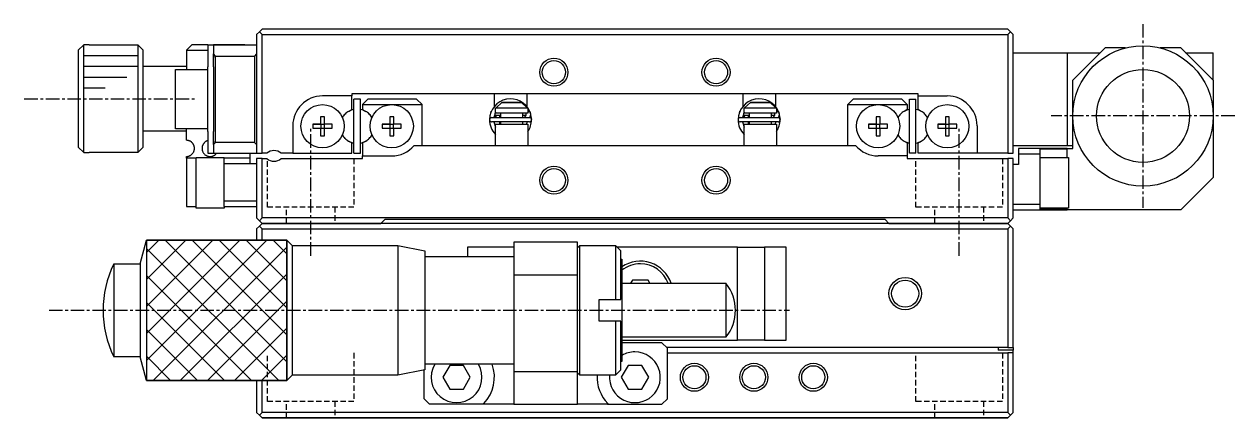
# Model space of a CAD drawing. Extents: x 10 to 479, y 10 to 256.
# Drawn here: x 295.7 to 407.7, y 21.8 to 58.3 of the extents above; entities that cross this region are included whole.
import ezdxf

# ---------------------------------------------------------------- set-up
doc = ezdxf.new("R2010")
doc.units = 0
doc.linetypes.add('CENTER', pattern=[2, 1.25, -0.25, 0.25, -0.25])
doc.linetypes.add('DASHED', pattern=[0.75, 0.5, -0.25])
doc.layers.get('0').update_dxf_attribs({"linetype": 'CONTINUOUS'})
doc.layers.add('CENTER', color=1, linetype='CENTER')

msp = doc.modelspace()

# ---------------------------------------------------------------- linework, layer by layer
at = {"color": 7, "linetype": 'CONTINUOUS'}
for p, q in [((317.41, 57.57), (317.16, 57.32)), ((317.16, 57.32), (317.16, 46.32)), ((317.41, 57.57), (317.66, 57.82)), ((317.66, 57.32), (317.41, 57.57)), ((386.66, 57.82), (317.66, 57.82)), ((317.66, 46.32), (317.66, 57.32)), ((317.66, 57.32), (386.66, 57.32)), ((386.91, 57.57), (386.66, 57.82)), ((386.91, 57.57), (386.66, 57.32)), ((386.66, 57.32), (386.66, 46.32)), ((387.16, 57.32), (386.91, 57.57)), ((387.16, 46.32), (387.16, 57.32)), ((301.16, 56.35), (300.66, 55.85)), ((301.66, 56.35), (301.16, 56.35)), ((301.16, 46.38), (301.16, 56.35)), ((301.66, 56.37), (301.66, 56.35)), ((301.66, 56.37), (306.16, 56.37)), ((306.16, 56.37), (306.16, 46.37)), ((306.16, 56.37), (306.66, 55.87)), ((310.66, 55.87), (311.16, 56.37)), ((312.66, 56.37), (311.16, 56.37)), ((312.66, 56.32), (312.66, 56.37)), ((313.16, 56.32), (312.66, 56.32)), ((312.66, 56.32), (312.66, 54.32)), ((316.06, 56.37), (313.16, 56.37)), ((313.16, 56.37), (313.16, 56.32)), ((317.16, 56.32), (313.16, 56.32)), ((313.16, 56.32), (313.16, 55.52)), ((316.06, 56.37), (316.11, 56.32)), ((392.66, 53.07), (395.66, 56.07)), ((397.56, 56.07), (395.66, 56.07)), ((402.66, 56.07), (400.76, 56.07)), ((402.66, 56.07), (405.66, 53.07)), ((300.66, 55.85), (300.66, 46.88)), ((306.66, 46.87), (306.66, 55.87)), ((310.66, 55.87), (312.66, 55.87)), ((310.66, 55.87), (310.66, 54.07)), ((313.36, 55.32), (313.16, 55.52)), ((313.16, 55.52), (313.16, 55.19)), ((313.16, 55.19), (313.16, 55.52)), ((313.16, 54.32), (313.16, 55.19)), ((313.36, 55.32), (316.96, 55.32)), ((313.36, 47.32), (313.36, 55.32)), ((317.16, 55.52), (316.96, 55.32)), ((316.96, 55.32), (316.96, 47.32)), ((387.16, 55.62), (392.16, 55.62)), ((392.16, 55.62), (392.16, 47.02)), ((392.16, 55.62), (395.21, 55.62)), ((403.11, 55.62), (405.66, 55.62)), ((405.66, 53.07), (405.66, 55.62)), ((306.66, 54.37), (310.66, 54.37)), ((309.66, 48.57), (309.66, 54.07)), ((309.66, 54.07), (312.66, 54.07)), ((312.66, 48.32), (312.66, 54.32)), ((313.16, 54.32), (313.16, 48.32)), ((392.66, 49.77), (392.66, 53.07)), ((405.66, 53.07), (405.66, 49.77)), ((325.96, 51.62), (323.26, 51.62)), ((325.96, 51.82), (325.96, 51.62)), ((378.36, 51.82), (325.96, 51.82)), ((325.96, 50.36), (325.96, 51.62)), ((339.16, 50.67), (339.16, 51.82)), ((342.16, 51.82), (342.16, 50.65)), ((362.16, 50.67), (362.16, 51.82)), ((365.16, 51.82), (365.16, 50.65)), ((378.36, 51.62), (378.36, 51.82)), ((378.36, 51.62), (381.06, 51.62)), ((378.36, 50.36), (378.36, 51.62)), ((326.76, 51.32), (326.16, 51.32)), ((326.16, 46.32), (326.16, 51.32)), ((326.76, 46.32), (326.76, 51.32)), ((327.46, 51.32), (326.96, 50.82)), ((326.96, 50.82), (329.66, 50.82)), ((326.96, 50.82), (326.96, 50.36)), ((331.96, 51.32), (327.46, 51.32)), ((329.66, 50.82), (332.46, 50.82)), ((332.46, 50.82), (331.96, 51.32)), ((332.46, 47.02), (332.46, 50.82)), ((339.26, 50.52), (339.31, 50.52)), ((339.26, 50.02), (339.26, 50.52)), ((339.84, 51.02), (339.31, 50.52)), ((339.31, 50.52), (342.2, 50.52)), ((341.67, 51.02), (339.84, 51.02)), ((339.84, 51.02), (341.67, 51.02)), ((342.2, 50.52), (341.67, 51.02)), ((342.2, 50.52), (342.26, 50.52)), ((342.26, 50.52), (342.26, 50.02)), ((362.26, 50.52), (362.31, 50.52)), ((362.26, 50.02), (362.26, 50.52)), ((362.84, 51.02), (362.31, 50.52)), ((362.31, 50.52), (365.2, 50.52)), ((364.67, 51.02), (362.84, 51.02)), ((362.84, 51.02), (364.67, 51.02)), ((365.2, 50.52), (364.67, 51.02)), ((365.2, 50.52), (365.26, 50.52)), ((365.26, 50.52), (365.26, 50.02)), ((372.36, 51.32), (371.86, 50.82)), ((371.86, 50.82), (374.66, 50.82)), ((371.86, 47.02), (371.86, 50.82)), ((376.86, 51.32), (372.36, 51.32)), ((374.66, 50.82), (377.36, 50.82)), ((377.36, 50.82), (376.86, 51.32)), ((377.36, 50.82), (377.36, 50.36)), ((377.56, 51.32), (378.16, 51.32)), ((377.56, 46.32), (377.56, 51.32)), ((378.16, 46.32), (378.16, 51.32)), ((323.44, 49.7), (323.08, 49.7)), ((323.08, 49.7), (323.08, 49)), ((323.44, 49), (323.44, 49.7)), ((325.66, 50.19), (325.96, 50.36)), ((326.96, 50.36), (327.25, 50.19)), ((329.84, 49.7), (329.48, 49.7)), ((329.48, 49.7), (329.48, 49)), ((329.84, 49), (329.84, 49.7)), ((338.84, 50.13), (338.86, 50.19)), ((338.86, 50.19), (338.87, 50.21)), ((338.86, 50.19), (338.86, 50.2)), ((338.9, 49.62), (342.4, 49.62)), ((339.26, 50.12), (339.1, 49.62)), ((339.2, 49.96), (339.19, 49.95)), ((339.19, 49.95), (339.19, 49.93)), ((339.19, 49.93), (339.19, 49.92)), ((339.19, 49.92), (339.19, 49.9)), ((339.19, 49.9), (339.2, 49.89)), ((339.21, 50.01), (339.2, 49.99)), ((339.2, 49.99), (339.2, 49.98)), ((339.2, 49.98), (339.2, 49.96)), ((339.2, 49.89), (339.2, 49.87)), ((339.2, 49.87), (339.2, 49.86)), ((339.2, 49.86), (339.2, 49.84)), ((339.2, 49.84), (339.21, 49.83)), ((339.22, 50.04), (339.21, 50.02)), ((339.21, 50.02), (339.21, 50.01)), ((339.21, 49.83), (339.21, 49.81)), ((339.76, 49.82), (339.21, 49.82)), ((339.21, 49.81), (339.22, 49.8)), ((339.22, 50.04), (339.22, 50.04)), ((339.22, 49.8), (339.22, 49.79)), ((339.22, 49.79), (339.23, 49.77)), ((339.23, 49.77), (339.24, 49.76)), ((339.24, 49.76), (339.25, 49.75)), ((339.25, 49.75), (339.26, 49.74)), ((342.26, 50.02), (339.26, 50.02)), ((339.26, 49.74), (339.27, 49.72)), ((339.27, 49.72), (339.28, 49.71)), ((339.28, 49.71), (339.29, 49.7)), ((339.29, 49.7), (339.3, 49.69)), ((339.3, 49.69), (339.31, 49.68)), ((339.31, 49.68), (339.32, 49.67)), ((339.32, 49.67), (339.33, 49.67)), ((339.33, 49.67), (339.35, 49.66)), ((339.35, 49.66), (339.36, 49.65)), ((339.36, 49.65), (339.37, 49.64)), ((339.37, 49.64), (339.39, 49.64)), ((339.39, 49.64), (339.4, 49.63)), ((339.4, 49.63), (339.42, 49.63)), ((339.42, 49.63), (339.43, 49.63)), ((339.43, 49.63), (339.45, 49.62)), ((339.45, 49.62), (339.46, 49.62)), ((339.46, 49.62), (339.48, 49.62)), ((339.48, 49.62), (339.49, 49.62)), ((339.49, 49.62), (339.5, 49.62)), ((339.66, 49.62), (339.66, 49.82)), ((339.76, 49.62), (339.76, 50.02)), ((341.76, 50.02), (341.76, 49.62)), ((342.08, 49.82), (341.76, 49.82)), ((341.8, 49.62), (341.81, 49.62)), ((341.81, 49.62), (341.82, 49.62)), ((341.82, 49.62), (341.84, 49.62)), ((341.84, 49.62), (341.85, 49.62)), ((341.85, 49.62), (341.87, 49.63)), ((341.87, 49.63), (341.88, 49.63)), ((341.88, 49.63), (341.9, 49.64)), ((341.9, 49.64), (341.91, 49.64)), ((341.91, 49.64), (341.93, 49.65)), ((341.93, 49.65), (341.94, 49.65)), ((341.94, 49.65), (341.95, 49.66)), ((341.95, 49.66), (341.96, 49.67)), ((341.96, 49.67), (341.98, 49.68)), ((341.98, 49.68), (341.99, 49.69)), ((341.99, 49.69), (342, 49.7)), ((342, 49.7), (342.01, 49.71)), ((342.01, 49.71), (342.02, 49.72)), ((342.02, 49.72), (342.03, 49.73)), ((342.03, 49.73), (342.04, 49.74)), ((342.04, 49.74), (342.05, 49.75)), ((342.05, 49.75), (342.06, 49.77)), ((342.06, 49.78), (342.07, 49.79)), ((342.06, 49.77), (342.06, 49.78)), ((342.08, 50.03), (342.07, 50.05)), ((342.07, 49.79), (342.08, 49.81)), ((342.08, 50.01), (342.08, 50.02)), ((342.09, 50), (342.08, 50.01)), ((342.08, 49.82), (342.09, 49.83)), ((342.08, 49.81), (342.08, 49.82)), ((342.09, 49.98), (342.09, 50)), ((342.1, 49.97), (342.09, 49.98)), ((342.09, 49.86), (342.1, 49.88)), ((342.09, 49.85), (342.09, 49.86)), ((342.09, 49.83), (342.09, 49.85)), ((342.1, 49.95), (342.1, 49.97)), ((342.1, 49.94), (342.1, 49.95)), ((342.1, 49.92), (342.1, 49.94)), ((342.1, 49.91), (342.1, 49.92)), ((342.1, 49.89), (342.1, 49.91)), ((342.1, 49.88), (342.1, 49.89)), ((342.43, 50.2), (342.26, 50.15)), ((342.26, 50.14), (342.27, 50.15)), ((342.27, 50.15), (342.29, 50.15)), ((342.29, 50.15), (342.3, 50.16)), ((342.3, 50.16), (342.31, 50.16)), ((342.31, 50.16), (342.33, 50.17)), ((342.33, 50.17), (342.34, 50.17)), ((342.34, 50.17), (342.35, 50.18)), ((342.35, 50.18), (342.37, 50.18)), ((342.37, 50.18), (342.38, 50.18)), ((342.38, 50.18), (342.39, 50.19)), ((342.39, 50.19), (342.4, 50.19)), ((342.4, 50.19), (342.4, 50.19)), ((342.4, 50.19), (342.41, 50.19)), ((342.41, 50.19), (342.42, 50.19)), ((342.42, 50.22), (342.43, 50.19)), ((342.42, 50.19), (342.42, 50.19)), ((342.42, 50.19), (342.43, 50.19)), ((342.44, 49.66), (342.42, 49.63)), ((342.42, 49.63), (342.42, 49.62)), ((342.43, 50.19), (342.43, 50.19)), ((342.43, 50.19), (342.43, 50.19)), ((342.43, 50.19), (342.45, 50.16)), ((342.45, 49.69), (342.44, 49.66)), ((342.45, 50.16), (342.46, 50.13)), ((342.45, 50.14), (342.59, 49.45)), ((342.46, 49.72), (342.45, 49.69)), ((342.46, 50.13), (342.47, 50.09)), ((342.47, 49.75), (342.46, 49.72)), ((342.47, 50.09), (342.48, 50.06)), ((342.48, 49.79), (342.47, 49.75)), ((342.48, 50.06), (342.48, 50.03)), ((342.48, 50.03), (342.49, 49.99)), ((342.49, 49.86), (342.48, 49.82)), ((342.48, 49.82), (342.48, 49.79)), ((342.49, 49.99), (342.49, 49.96)), ((342.49, 49.96), (342.49, 49.92)), ((342.49, 49.92), (342.49, 49.89)), ((342.49, 49.89), (342.49, 49.86)), ((361.84, 50.13), (361.86, 50.19)), ((361.86, 50.19), (361.87, 50.21)), ((361.86, 50.19), (361.86, 50.2)), ((361.9, 49.62), (365.4, 49.62)), ((362.26, 50.12), (362.1, 49.62)), ((362.2, 49.96), (362.19, 49.95)), ((362.19, 49.95), (362.19, 49.93)), ((362.19, 49.93), (362.19, 49.92)), ((362.19, 49.92), (362.19, 49.9)), ((362.19, 49.9), (362.2, 49.89)), ((362.21, 50.01), (362.2, 49.99)), ((362.2, 49.99), (362.2, 49.98)), ((362.2, 49.98), (362.2, 49.96)), ((362.2, 49.89), (362.2, 49.87)), ((362.2, 49.87), (362.2, 49.86)), ((362.2, 49.86), (362.2, 49.84)), ((362.2, 49.84), (362.21, 49.83)), ((362.22, 50.04), (362.21, 50.02)), ((362.21, 50.02), (362.21, 50.01)), ((362.21, 49.83), (362.21, 49.81)), ((362.76, 49.82), (362.21, 49.82)), ((362.21, 49.81), (362.22, 49.8)), ((362.22, 50.04), (362.22, 50.04)), ((362.22, 49.8), (362.22, 49.79)), ((362.22, 49.79), (362.23, 49.77)), ((362.23, 49.77), (362.24, 49.76)), ((362.24, 49.76), (362.25, 49.75)), ((362.25, 49.75), (362.26, 49.74)), ((365.26, 50.02), (362.26, 50.02)), ((362.26, 49.74), (362.27, 49.72)), ((362.27, 49.72), (362.28, 49.71)), ((362.28, 49.71), (362.29, 49.7)), ((362.29, 49.7), (362.3, 49.69)), ((362.3, 49.69), (362.31, 49.68)), ((362.31, 49.68), (362.32, 49.67)), ((362.32, 49.67), (362.33, 49.67)), ((362.33, 49.67), (362.35, 49.66)), ((362.35, 49.66), (362.36, 49.65)), ((362.36, 49.65), (362.37, 49.64)), ((362.37, 49.64), (362.39, 49.64)), ((362.39, 49.64), (362.4, 49.63)), ((362.4, 49.63), (362.42, 49.63)), ((362.42, 49.63), (362.43, 49.63)), ((362.43, 49.63), (362.45, 49.62)), ((362.45, 49.62), (362.46, 49.62)), ((362.46, 49.62), (362.48, 49.62)), ((362.48, 49.62), (362.49, 49.62)), ((362.49, 49.62), (362.5, 49.62)), ((362.66, 49.62), (362.66, 49.82)), ((362.76, 49.62), (362.76, 50.02)), ((364.76, 50.02), (364.76, 49.62)), ((365.08, 49.82), (364.76, 49.82)), ((364.8, 49.62), (364.81, 49.62)), ((364.81, 49.62), (364.82, 49.62)), ((364.82, 49.62), (364.84, 49.62)), ((364.84, 49.62), (364.85, 49.62)), ((364.85, 49.62), (364.87, 49.63)), ((364.87, 49.63), (364.88, 49.63)), ((364.88, 49.63), (364.9, 49.64)), ((364.9, 49.64), (364.91, 49.64)), ((364.91, 49.64), (364.93, 49.65)), ((364.93, 49.65), (364.94, 49.65)), ((364.94, 49.65), (364.95, 49.66)), ((364.95, 49.66), (364.96, 49.67)), ((364.96, 49.67), (364.98, 49.68)), ((364.98, 49.68), (364.99, 49.69)), ((364.99, 49.69), (365, 49.7)), ((365, 49.7), (365.01, 49.71)), ((365.01, 49.71), (365.02, 49.72)), ((365.02, 49.72), (365.03, 49.73)), ((365.03, 49.73), (365.04, 49.74)), ((365.04, 49.74), (365.05, 49.75)), ((365.05, 49.75), (365.06, 49.77)), ((365.06, 49.78), (365.07, 49.79)), ((365.06, 49.77), (365.06, 49.78)), ((365.08, 50.04), (365.07, 50.05)), ((365.07, 49.79), (365.08, 49.81)), ((365.08, 50.01), (365.08, 50.02)), ((365.09, 50), (365.08, 50.01)), ((365.08, 49.82), (365.09, 49.83)), ((365.08, 49.81), (365.08, 49.82)), ((365.09, 49.98), (365.09, 50)), ((365.1, 49.97), (365.09, 49.98)), ((365.09, 49.86), (365.1, 49.88)), ((365.09, 49.85), (365.09, 49.86)), ((365.09, 49.83), (365.09, 49.85)), ((365.1, 49.95), (365.1, 49.97)), ((365.1, 49.94), (365.1, 49.95)), ((365.1, 49.92), (365.1, 49.94)), ((365.1, 49.91), (365.1, 49.92)), ((365.1, 49.89), (365.1, 49.91)), ((365.1, 49.88), (365.1, 49.89)), ((365.43, 50.2), (365.26, 50.15)), ((365.26, 50.14), (365.27, 50.15)), ((365.27, 50.15), (365.29, 50.15)), ((365.29, 50.15), (365.3, 50.16)), ((365.3, 50.16), (365.31, 50.16)), ((365.31, 50.16), (365.33, 50.17)), ((365.33, 50.17), (365.34, 50.17)), ((365.34, 50.17), (365.35, 50.18)), ((365.35, 50.18), (365.37, 50.18)), ((365.37, 50.18), (365.38, 50.18)), ((365.38, 50.18), (365.39, 50.19)), ((365.39, 50.19), (365.4, 50.19)), ((365.4, 50.19), (365.4, 50.19)), ((365.4, 50.19), (365.41, 50.19)), ((365.41, 50.19), (365.42, 50.19)), ((365.42, 50.22), (365.43, 50.2)), ((365.42, 50.19), (365.42, 50.19)), ((365.42, 50.19), (365.43, 50.19)), ((365.44, 49.66), (365.42, 49.63)), ((365.42, 49.63), (365.42, 49.62)), ((365.43, 50.19), (365.43, 50.19)), ((365.43, 50.19), (365.43, 50.19)), ((365.43, 50.19), (365.45, 50.16)), ((365.45, 49.69), (365.44, 49.66)), ((365.45, 50.16), (365.46, 50.13)), ((365.45, 50.14), (365.59, 49.45)), ((365.46, 49.72), (365.45, 49.69)), ((365.46, 50.13), (365.47, 50.09)), ((365.47, 49.75), (365.46, 49.72)), ((365.47, 50.09), (365.48, 50.06)), ((365.48, 49.79), (365.47, 49.75)), ((365.48, 50.06), (365.48, 50.03)), ((365.48, 50.03), (365.49, 49.99)), ((365.49, 49.86), (365.48, 49.82)), ((365.48, 49.82), (365.48, 49.79)), ((365.49, 49.99), (365.49, 49.96)), ((365.49, 49.96), (365.49, 49.92)), ((365.49, 49.92), (365.49, 49.89)), ((365.49, 49.89), (365.49, 49.86)), ((374.84, 49.7), (374.48, 49.7)), ((374.48, 49.7), (374.48, 49)), ((374.84, 49), (374.84, 49.7)), ((377.36, 50.36), (377.06, 50.19)), ((378.65, 50.19), (378.36, 50.36)), ((381.24, 49.7), (380.88, 49.7)), ((380.88, 49.7), (380.88, 49)), ((381.24, 49), (381.24, 49.7)), ((392.66, 46.77), (392.66, 49.77)), ((405.66, 49.77), (405.66, 44.07)), ((310.66, 48.37), (306.66, 48.37)), ((312.66, 48.57), (309.66, 48.57)), ((310.66, 47.52), (310.66, 48.57)), ((312.66, 48.32), (312.66, 46.32)), ((313.16, 47.45), (313.16, 48.32)), ((320.51, 48.87), (320.51, 46.32)), ((322.37, 49), (322.37, 48.64)), ((323.08, 49), (322.37, 49)), ((322.37, 49), (323.08, 49)), ((322.37, 48.64), (323.08, 48.64)), ((323.09, 48.99), (323.08, 49)), ((323.09, 48.65), (323.08, 48.64)), ((323.08, 48.64), (323.08, 47.93)), ((323.09, 48.99), (323.09, 48.65)), ((323.43, 48.99), (323.09, 48.99)), ((323.09, 48.65), (323.43, 48.65)), ((323.43, 48.99), (323.44, 49)), ((323.43, 48.65), (323.43, 48.99)), ((323.43, 48.65), (323.44, 48.64)), ((324.14, 49), (323.44, 49)), ((324.14, 49), (323.44, 49)), ((323.44, 48.64), (324.14, 48.64)), ((323.44, 47.93), (323.44, 48.64)), ((324.14, 48.64), (324.14, 49)), ((328.77, 49), (328.77, 48.64)), ((329.48, 49), (328.77, 49)), ((328.77, 49), (329.48, 49)), ((328.77, 48.64), (329.48, 48.64)), ((329.49, 48.99), (329.48, 49)), ((329.49, 48.65), (329.48, 48.64)), ((329.48, 48.64), (329.48, 47.93)), ((329.49, 48.99), (329.49, 48.65)), ((329.83, 48.99), (329.49, 48.99)), ((329.49, 48.65), (329.83, 48.65)), ((329.83, 48.99), (329.84, 49)), ((329.83, 48.65), (329.83, 48.99)), ((329.83, 48.65), (329.84, 48.64)), ((330.54, 49), (329.84, 49)), ((330.54, 49), (329.84, 49)), ((329.84, 48.64), (330.54, 48.64)), ((329.84, 47.93), (329.84, 48.64)), ((330.54, 48.64), (330.54, 49)), ((342.4, 49.23), (338.9, 49.23)), ((339.1, 49.23), (339.26, 48.72)), ((339.21, 48.82), (339.26, 48.82)), ((339.26, 49.02), (339.76, 49.02)), ((339.26, 49.02), (342.26, 49.02)), ((339.26, 47.02), (339.26, 49.02)), ((339.66, 49.02), (339.66, 49.23)), ((339.76, 49.02), (339.76, 49.23)), ((339.76, 49.02), (341.76, 49.02)), ((339.76, 49.02), (341.76, 49.02)), ((341.76, 49.23), (341.76, 49.02)), ((341.76, 49.02), (342.26, 49.02)), ((342.15, 49.02), (342.19, 49.23)), ((342.26, 49.02), (342.26, 47.02)), ((365.4, 49.23), (361.9, 49.23)), ((362.1, 49.23), (362.26, 48.72)), ((362.21, 48.82), (362.26, 48.82)), ((362.26, 49.02), (362.76, 49.02)), ((362.26, 49.02), (365.26, 49.02)), ((362.26, 47.02), (362.26, 49.02)), ((362.66, 49.02), (362.66, 49.23)), ((362.76, 49.02), (362.76, 49.23)), ((362.76, 49.02), (364.76, 49.02)), ((362.76, 49.02), (364.76, 49.02)), ((364.76, 49.23), (364.76, 49.02)), ((364.76, 49.02), (365.26, 49.02)), ((365.15, 49.02), (365.19, 49.23)), ((365.26, 49.02), (365.26, 47.02)), ((373.77, 49), (373.77, 48.64)), ((374.48, 49), (373.77, 49)), ((373.77, 49), (374.48, 49)), ((373.77, 48.64), (374.48, 48.64)), ((374.49, 48.99), (374.48, 49)), ((374.49, 48.65), (374.48, 48.64)), ((374.48, 48.64), (374.48, 47.93)), ((374.49, 48.99), (374.49, 48.65)), ((374.83, 48.99), (374.49, 48.99)), ((374.49, 48.65), (374.83, 48.65)), ((374.83, 48.99), (374.84, 49)), ((374.83, 48.65), (374.83, 48.99)), ((374.83, 48.65), (374.84, 48.64)), ((375.54, 49), (374.84, 49)), ((375.54, 49), (374.84, 49)), ((374.84, 48.64), (375.54, 48.64)), ((374.84, 47.93), (374.84, 48.64)), ((375.54, 48.64), (375.54, 49)), ((380.17, 49), (380.17, 48.64)), ((380.88, 49), (380.17, 49)), ((380.17, 49), (380.88, 49)), ((380.17, 48.64), (380.88, 48.64)), ((380.89, 48.99), (380.88, 49)), ((380.89, 48.65), (380.88, 48.64)), ((380.88, 48.64), (380.88, 47.93)), ((380.89, 48.99), (380.89, 48.65)), ((381.23, 48.99), (380.89, 48.99)), ((380.89, 48.65), (381.23, 48.65)), ((381.23, 48.99), (381.24, 49)), ((381.23, 48.65), (381.23, 48.99)), ((381.23, 48.65), (381.24, 48.64)), ((381.94, 49), (381.24, 49)), ((381.94, 49), (381.24, 49)), ((381.24, 48.64), (381.94, 48.64)), ((381.24, 47.93), (381.24, 48.64)), ((381.94, 48.64), (381.94, 49)), ((383.81, 48.87), (383.81, 46.32)), ((310.69, 47.52), (310.66, 47.52)), ((310.73, 47.51), (310.69, 47.52)), ((310.76, 47.51), (310.73, 47.51)), ((310.79, 47.5), (310.76, 47.51)), ((310.82, 47.5), (310.79, 47.5)), ((310.85, 47.49), (310.82, 47.5)), ((310.88, 47.48), (310.85, 47.49)), ((310.9, 47.48), (310.88, 47.48)), ((310.93, 47.47), (310.9, 47.48)), ((310.95, 47.46), (310.93, 47.47)), ((310.98, 47.45), (310.95, 47.46)), ((311, 47.43), (310.98, 47.45)), ((311.03, 47.42), (311, 47.43)), ((311.04, 47.41), (311.03, 47.42)), ((311.06, 47.4), (311.04, 47.41)), ((311.09, 47.38), (311.06, 47.4)), ((311.12, 47.36), (311.09, 47.38)), ((311.14, 47.34), (311.12, 47.36)), ((311.16, 47.33), (311.14, 47.34)), ((311.17, 47.31), (311.16, 47.33)), ((311.2, 47.29), (311.17, 47.31)), ((311.22, 47.27), (311.2, 47.29)), ((311.24, 47.24), (311.22, 47.27)), ((311.26, 47.22), (311.24, 47.24)), ((311.28, 47.19), (311.26, 47.22)), ((311.29, 47.16), (311.28, 47.19)), ((311.31, 47.14), (311.29, 47.16)), ((311.32, 47.11), (311.31, 47.14)), ((311.34, 47.08), (311.32, 47.11)), ((311.35, 47.05), (311.34, 47.08)), ((311.36, 47.03), (311.35, 47.05)), ((312.17, 47.06), (312.15, 47.03)), ((312.18, 47.08), (312.17, 47.06)), ((312.19, 47.11), (312.18, 47.08)), ((312.21, 47.14), (312.19, 47.11)), ((312.22, 47.17), (312.21, 47.14)), ((312.25, 47.2), (312.22, 47.17)), ((312.26, 47.22), (312.25, 47.2)), ((312.28, 47.25), (312.26, 47.22)), ((312.3, 47.26), (312.28, 47.25)), ((312.31, 47.28), (312.3, 47.26)), ((312.33, 47.3), (312.31, 47.28)), ((312.36, 47.33), (312.33, 47.3)), ((312.38, 47.35), (312.36, 47.33)), ((312.4, 47.36), (312.38, 47.35)), ((312.42, 47.38), (312.4, 47.36)), ((312.44, 47.39), (312.42, 47.38)), ((312.47, 47.41), (312.44, 47.39)), ((312.49, 47.42), (312.47, 47.41)), ((312.51, 47.43), (312.49, 47.42)), ((312.54, 47.44), (312.51, 47.43)), ((312.56, 47.46), (312.54, 47.44)), ((312.58, 47.46), (312.56, 47.46)), ((312.61, 47.47), (312.58, 47.46)), ((312.63, 47.48), (312.61, 47.47)), ((312.66, 47.49), (312.63, 47.48)), ((313.16, 47.12), (313.16, 47.45)), ((313.16, 47.45), (313.16, 47.12)), ((313.16, 47.12), (313.36, 47.32)), ((313.16, 47.12), (313.16, 46.32)), ((316.96, 47.32), (313.36, 47.32)), ((316.96, 47.32), (317.16, 47.12)), ((323.08, 47.93), (323.44, 47.93)), ((325.96, 47.27), (325.66, 47.44)), ((325.96, 46.32), (325.96, 47.27)), ((327.25, 47.44), (326.96, 47.27)), ((326.96, 47.27), (326.96, 46.07)), ((329.48, 47.93), (329.84, 47.93)), ((374.48, 47.93), (374.84, 47.93)), ((377.06, 47.44), (377.36, 47.27)), ((377.36, 47.27), (377.36, 46.07)), ((378.36, 47.27), (378.65, 47.44)), ((378.36, 46.32), (378.36, 47.27)), ((380.88, 47.93), (381.24, 47.93)), ((300.66, 46.88), (301.16, 46.38)), ((301.16, 46.38), (301.66, 46.38)), ((301.66, 46.38), (301.66, 46.37)), ((306.16, 46.37), (301.66, 46.37)), ((306.66, 46.87), (306.16, 46.37)), ((310.66, 45.87), (310.66, 46.02)), ((310.66, 46.02), (310.67, 46.02)), ((310.67, 46.02), (310.68, 46.02)), ((310.68, 46.02), (310.69, 46.02)), ((310.69, 46.02), (310.7, 46.02)), ((310.7, 46.02), (310.72, 46.02)), ((310.72, 46.02), (310.73, 46.02)), ((310.73, 46.02), (310.74, 46.02)), ((310.74, 46.02), (310.75, 46.02)), ((310.75, 46.02), (310.77, 46.03)), ((310.77, 46.03), (310.79, 46.03)), ((310.79, 46.03), (310.81, 46.03)), ((310.81, 46.03), (310.82, 46.04)), ((310.82, 46.04), (310.84, 46.04)), ((310.84, 46.04), (310.86, 46.04)), ((310.86, 46.04), (310.88, 46.05)), ((310.88, 46.05), (310.91, 46.06)), ((310.91, 46.06), (310.94, 46.07)), ((310.94, 46.07), (310.96, 46.08)), ((310.96, 46.08), (310.99, 46.1)), ((310.99, 46.1), (311.03, 46.12)), ((311.03, 46.12), (311.07, 46.14)), ((311.07, 46.14), (311.11, 46.17)), ((311.11, 46.17), (311.14, 46.2)), ((311.14, 46.2), (311.18, 46.23)), ((311.18, 46.23), (311.21, 46.26)), ((311.21, 46.26), (311.24, 46.29)), ((311.24, 46.29), (311.27, 46.33)), ((311.27, 46.33), (311.29, 46.37)), ((311.29, 46.37), (311.32, 46.41)), ((311.32, 46.41), (311.34, 46.46)), ((311.34, 46.46), (311.36, 46.5)), ((311.37, 47), (311.36, 47.03)), ((311.36, 46.5), (311.37, 46.55)), ((311.38, 46.97), (311.37, 47)), ((311.37, 46.55), (311.39, 46.6)), ((311.39, 46.94), (311.38, 46.97)), ((311.39, 46.91), (311.39, 46.94)), ((311.4, 46.88), (311.39, 46.91)), ((311.39, 46.63), (311.4, 46.67)), ((311.39, 46.6), (311.39, 46.63)), ((311.4, 46.84), (311.4, 46.88)), ((311.41, 46.8), (311.4, 46.84)), ((311.4, 46.71), (311.41, 46.74)), ((311.4, 46.67), (311.4, 46.71)), ((311.41, 46.76), (311.41, 46.8)), ((311.41, 46.74), (311.41, 46.76)), ((312.12, 46.89), (312.11, 46.86)), ((312.11, 46.86), (312.11, 46.82)), ((312.11, 46.82), (312.11, 46.79)), ((312.11, 46.79), (312.11, 46.74)), ((312.11, 46.74), (312.11, 46.7)), ((312.11, 46.7), (312.11, 46.66)), ((312.11, 46.66), (312.12, 46.62)), ((312.13, 46.97), (312.12, 46.93)), ((312.12, 46.93), (312.12, 46.89)), ((312.12, 46.62), (312.13, 46.58)), ((312.14, 47), (312.13, 46.97)), ((312.13, 46.58), (312.14, 46.54)), ((312.15, 47.03), (312.14, 47)), ((312.14, 46.54), (312.16, 46.5)), ((312.16, 46.5), (312.17, 46.46)), ((312.17, 46.46), (312.19, 46.42)), ((312.19, 46.42), (312.22, 46.37)), ((312.22, 46.37), (312.25, 46.33)), ((312.25, 46.33), (312.28, 46.29)), ((312.28, 46.29), (312.31, 46.25)), ((312.31, 46.25), (312.35, 46.22)), ((312.35, 46.22), (312.38, 46.18)), ((312.38, 46.18), (312.43, 46.15)), ((312.43, 46.15), (312.45, 46.13)), ((312.45, 46.13), (312.48, 46.12)), ((312.48, 46.12), (312.51, 46.1)), ((312.51, 46.1), (312.55, 46.08)), ((312.55, 46.08), (312.56, 46.08)), ((312.56, 46.08), (312.58, 46.07)), ((312.58, 46.07), (312.61, 46.06)), ((312.61, 46.06), (312.63, 46.05)), ((312.63, 46.05), (312.66, 46.04)), ((312.66, 46.32), (313.16, 46.32)), ((312.66, 46.04), (312.67, 46.04)), ((312.67, 46.04), (312.69, 46.04)), ((312.69, 46.04), (312.7, 46.03)), ((312.7, 46.03), (312.72, 46.03)), ((312.72, 46.03), (312.73, 46.03)), ((312.73, 46.03), (312.74, 46.03)), ((312.74, 46.03), (312.76, 46.02)), ((312.76, 46.02), (312.77, 46.02)), ((312.77, 46.02), (312.79, 46.02)), ((312.79, 46.02), (312.8, 46.02)), ((312.8, 46.02), (312.81, 46.02)), ((312.81, 46.02), (312.82, 46.02)), ((312.82, 46.02), (312.83, 46.02)), ((312.83, 46.02), (312.84, 46.02)), ((312.84, 46.02), (312.86, 46.02)), ((312.86, 46.02), (312.87, 46.02)), ((312.87, 46.02), (312.88, 46.02)), ((312.88, 46.02), (312.89, 46.02)), ((312.89, 46.02), (312.91, 46.02)), ((312.91, 46.02), (312.92, 46.02)), ((312.92, 46.02), (312.93, 46.02)), ((312.93, 46.02), (312.95, 46.02)), ((312.95, 46.02), (312.96, 46.02)), ((312.96, 46.02), (312.98, 46.03)), ((312.98, 46.03), (313, 46.03)), ((313, 46.03), (313.02, 46.03)), ((313.02, 46.03), (313.03, 46.04)), ((313.03, 46.04), (313.05, 46.04)), ((313.05, 46.04), (313.07, 46.05)), ((313.07, 46.05), (313.09, 46.06)), ((313.09, 46.06), (313.12, 46.06)), ((313.12, 46.06), (313.14, 46.07)), ((313.14, 46.07), (313.17, 46.09)), ((313.16, 46.32), (317.16, 46.32)), ((313.17, 46.09), (313.2, 46.1)), ((313.2, 46.1), (313.22, 46.11)), ((313.22, 46.11), (313.25, 46.13)), ((313.25, 46.13), (313.28, 46.15)), ((313.28, 46.15), (313.32, 46.18)), ((313.32, 46.18), (313.36, 46.21)), ((313.36, 46.21), (313.39, 46.24)), ((313.39, 46.24), (313.43, 46.28)), ((313.43, 46.28), (313.46, 46.32)), ((316.56, 45.87), (316.56, 46.32)), ((317.16, 46.32), (317.66, 46.32)), ((318.1, 46.32), (317.66, 46.32)), ((320.51, 46.32), (319.42, 46.32)), ((320.51, 46.32), (325.96, 46.32)), ((326.16, 46.32), (326.76, 46.32)), ((326.96, 46.07), (329.66, 46.07)), ((326.96, 45.82), (326.96, 46.07)), ((331.74, 47.02), (339.68, 47.02)), ((339.68, 47.02), (341.83, 47.02)), ((341.83, 47.02), (362.68, 47.02)), ((362.68, 47.02), (364.83, 47.02)), ((364.83, 47.02), (372.58, 47.02)), ((377.36, 46.07), (374.66, 46.07)), ((377.36, 46.07), (377.36, 45.82)), ((378.16, 46.32), (377.56, 46.32)), ((383.81, 46.32), (378.36, 46.32)), ((386.66, 46.32), (383.81, 46.32)), ((386.66, 46.32), (387.16, 46.32)), ((387.16, 47.02), (392.16, 47.02)), ((389.66, 46.77), (387.66, 46.77)), ((387.66, 46.77), (387.66, 46.27)), ((387.66, 46.27), (389.66, 46.27)), ((387.66, 46.27), (387.66, 45.27)), ((389.66, 46.27), (389.66, 46.77)), ((392.16, 46.77), (389.66, 46.77)), ((389.66, 46.73), (392.16, 46.73)), ((389.66, 41.57), (389.66, 46.27)), ((392.16, 47.02), (392.66, 47.02)), ((392.16, 46.73), (392.16, 46.77)), ((392.16, 46.77), (392.66, 46.77)), ((392.16, 45.92), (392.16, 46.73)), ((310.66, 45.87), (310.66, 41.37)), ((311.56, 45.87), (310.66, 45.87)), ((311.56, 41.22), (311.56, 45.92)), ((311.56, 45.92), (314.16, 45.92)), ((314.16, 45.92), (314.16, 45.87)), ((316.56, 45.87), (314.16, 45.87)), ((314.16, 45.37), (314.16, 45.87)), ((314.16, 45.37), (316.56, 45.37)), ((314.16, 41.87), (314.16, 45.37)), ((316.56, 45.37), (316.56, 45.87)), ((316.56, 45.37), (317.16, 45.37)), ((317.66, 45.82), (317.16, 45.82)), ((317.16, 45.82), (317.16, 40.32)), ((317.66, 40.32), (317.66, 45.82)), ((317.66, 45.82), (318.1, 45.82)), ((319.42, 45.82), (326.96, 45.82)), ((377.36, 45.82), (386.66, 45.82)), ((387.16, 45.82), (386.66, 45.82)), ((386.66, 45.82), (386.66, 40.32)), ((387.16, 40.32), (387.16, 45.82)), ((387.66, 45.27), (387.16, 45.27)), ((389.66, 45.92), (392.26, 45.92)), ((392.26, 45.92), (392.26, 41.22)), ((405.66, 44.07), (402.66, 41.07)), ((317.16, 41.87), (314.16, 41.87)), ((314.16, 41.37), (314.16, 41.87)), ((389.66, 41.57), (387.16, 41.57)), ((389.66, 41.07), (389.66, 41.57)), ((310.66, 41.37), (311.56, 41.37)), ((314.16, 41.22), (311.56, 41.22)), ((314.16, 41.37), (314.16, 41.22)), ((314.16, 41.37), (317.16, 41.37)), ((387.16, 41.07), (389.66, 41.07)), ((392.26, 41.22), (389.66, 41.22)), ((392.16, 41.14), (389.66, 41.14)), ((389.66, 41.07), (392.16, 41.07)), ((392.16, 41.14), (392.16, 41.22)), ((392.16, 41.07), (392.16, 41.14)), ((402.66, 41.07), (392.16, 41.07)), ((317.16, 40.32), (317.41, 40.07)), ((317.41, 39.57), (317.16, 39.32)), ((317.16, 39.32), (317.16, 38.27)), ((317.41, 40.07), (317.66, 40.32)), ((317.66, 39.82), (317.41, 40.07)), ((317.41, 39.57), (317.66, 39.82)), ((317.66, 39.32), (317.41, 39.57)), ((386.66, 40.32), (317.66, 40.32)), ((317.66, 39.82), (328.66, 39.82)), ((386.66, 39.82), (317.66, 39.82)), ((317.66, 39.32), (386.66, 39.32)), ((317.66, 38.27), (317.66, 39.32)), ((329.01, 40.17), (328.66, 39.82)), ((375.31, 40.17), (329.01, 40.17)), ((375.66, 39.82), (375.31, 40.17)), ((375.66, 39.82), (386.66, 39.82)), ((386.66, 40.32), (386.91, 40.07)), ((386.91, 40.07), (386.66, 39.82)), ((386.66, 39.82), (386.91, 39.57)), ((386.91, 39.57), (386.66, 39.32)), ((386.66, 39.32), (386.66, 28.32)), ((386.91, 40.07), (387.16, 40.32)), ((387.16, 39.32), (386.91, 39.57)), ((387.16, 28.32), (387.16, 39.32)), ((306.37, 36.07), (306.96, 38.27)), ((319.96, 38.27), (306.96, 38.27)), ((306.96, 38.27), (306.96, 25.27)), ((319.96, 38.27), (320.46, 37.77)), ((319.96, 25.27), (319.96, 38.27)), ((320.46, 37.77), (320.46, 25.77)), ((320.46, 37.77), (330.21, 37.77)), ((330.21, 37.77), (330.21, 25.77)), ((330.21, 37.77), (332.71, 37.27)), ((332.71, 37.27), (332.71, 26.27)), ((336.66, 37.62), (336.66, 36.77)), ((340.96, 37.62), (336.66, 37.62)), ((346.86, 38.07), (340.96, 38.07)), ((340.96, 38.07), (340.96, 35.07)), ((346.86, 35.07), (346.86, 38.07)), ((346.86, 37.57), (347.06, 37.77)), ((346.91, 37.62), (346.86, 37.62)), ((347.06, 31.77), (347.06, 37.77)), ((347.06, 37.77), (350.36, 37.77)), ((350.36, 37.77), (350.36, 32.77)), ((350.36, 37.77), (350.86, 37.27)), ((361.66, 37.62), (350.51, 37.62)), ((350.86, 32.77), (350.86, 37.27)), ((361.66, 29.02), (361.66, 37.62)), ((361.66, 37.62), (364.16, 37.62)), ((364.16, 37.62), (364.16, 29.02)), ((366.16, 37.62), (364.16, 37.62)), ((366.16, 29.02), (366.16, 37.62)), ((303.96, 36.07), (303.96, 27.47)), ((303.96, 36.07), (306.37, 36.07)), ((306.37, 36.07), (306.37, 27.47)), ((332.71, 36.77), (340.96, 36.77)), ((350.86, 36.52), (350.96, 36.52)), ((350.96, 36.52), (350.96, 27.02)), ((340.96, 35.07), (346.86, 35.07)), ((340.96, 35.07), (340.96, 26.07)), ((346.86, 26.07), (346.86, 35.07)), ((350.96, 34.27), (360.58, 34.27)), ((351.93, 34.57), (351.76, 34.27)), ((353.38, 34.57), (351.93, 34.57)), ((353.55, 34.27), (353.38, 34.57)), ((360.58, 34.27), (360.58, 29.27)), ((348.86, 32.77), (350.36, 32.77)), ((348.86, 30.77), (348.86, 32.77)), ((350.36, 32.77), (350.86, 32.77)), ((347.06, 25.77), (347.06, 31.77)), ((350.36, 30.77), (348.86, 30.77)), ((350.36, 30.77), (350.36, 25.77)), ((350.86, 30.77), (350.36, 30.77)), ((350.86, 26.27), (350.86, 30.77)), ((360.58, 29.27), (350.96, 29.27)), ((350.96, 29.02), (361.66, 29.02)), ((354.66, 28.77), (350.96, 28.77)), ((354.66, 28.77), (355.16, 28.27)), ((386.66, 28.32), (355.11, 28.32)), ((355.16, 23.57), (355.16, 28.27)), ((364.16, 29.02), (361.66, 29.02)), ((364.16, 29.02), (366.16, 29.02)), ((385.76, 28.32), (385.76, 28.07)), ((387.16, 28.07), (385.76, 28.07)), ((386.66, 28.32), (387.16, 28.32)), ((387.16, 28.32), (387.16, 28.07)), ((387.16, 27.82), (387.16, 28.07)), ((306.37, 27.47), (303.96, 27.47)), ((306.96, 25.27), (306.37, 27.47)), ((350.96, 27.02), (350.86, 27.02)), ((355.16, 27.82), (386.66, 27.82)), ((386.66, 27.82), (386.66, 22.32)), ((387.16, 27.82), (386.66, 27.82)), ((387.16, 22.32), (387.16, 27.82)), ((320.46, 25.77), (319.96, 25.27)), ((330.21, 25.77), (320.46, 25.77)), ((332.71, 26.27), (330.21, 25.77)), ((332.66, 23.57), (332.66, 26.26)), ((340.96, 26.77), (332.71, 26.77)), ((335.02, 26.67), (334.39, 25.57)), ((336.29, 26.67), (335.02, 26.67)), ((336.93, 25.57), (336.29, 26.67)), ((346.86, 26.07), (340.96, 26.07)), ((340.96, 26.07), (340.96, 23.07)), ((346.86, 23.07), (346.86, 26.07)), ((347.06, 25.77), (346.86, 25.97)), ((350.36, 25.77), (347.06, 25.77)), ((350.86, 26.27), (350.36, 25.77)), ((351.52, 26.67), (350.89, 25.57)), ((352.79, 26.67), (351.52, 26.67)), ((353.43, 25.57), (352.79, 26.67)), ((306.96, 25.27), (319.96, 25.27)), ((317.16, 25.27), (317.16, 22.32)), ((317.66, 22.32), (317.66, 25.27)), ((334.39, 25.57), (335.02, 24.47)), ((336.29, 24.47), (336.93, 25.57)), ((350.89, 25.57), (351.52, 24.47)), ((352.79, 24.47), (353.43, 25.57)), ((333.16, 23.07), (332.66, 23.57)), ((335.02, 24.47), (336.29, 24.47)), ((351.52, 24.47), (352.79, 24.47)), ((355.16, 23.57), (354.66, 23.07)), ((338.2, 23.07), (333.16, 23.07)), ((338.2, 23.07), (338.17, 23.14)), ((340.96, 23.07), (338.2, 23.07)), ((340.96, 23.07), (346.86, 23.07)), ((349.61, 23.07), (346.86, 23.07)), ((349.64, 23.14), (349.61, 23.07)), ((349.61, 23.07), (354.66, 23.07)), ((317.16, 22.32), (317.41, 22.07)), ((317.41, 22.07), (317.66, 22.32)), ((317.41, 22.07), (317.66, 21.82)), ((386.66, 22.32), (317.66, 22.32)), ((386.66, 21.82), (317.66, 21.82)), ((317.66, 21.82), (386.66, 21.82)), ((386.66, 22.32), (386.91, 22.07)), ((386.66, 21.82), (386.91, 22.07)), ((386.91, 22.07), (387.16, 22.32))]:
    msp.add_line(p, q, dxfattribs=at)
at = {"color": 3, "linetype": 'CONTINUOUS'}
for p, q in [((301.16, 55.37), (306.16, 55.37)), ((301.16, 54.37), (306.16, 54.37)), ((301.16, 53.37), (305.16, 53.37)), ((301.16, 52.37), (303.16, 52.37)), ((306.96, 38.27), (306.96, 25.27)), ((306.96, 38.27), (319.96, 38.27)), ((318.1, 38.27), (306.96, 27.12)), ((315.6, 38.27), (306.96, 29.62)), ((313.1, 38.27), (306.96, 32.12)), ((310.6, 38.27), (306.96, 34.62)), ((308.1, 38.27), (306.96, 37.12)), ((319.96, 27.01), (308.7, 38.27)), ((319.96, 29.51), (311.2, 38.27)), ((319.96, 32.01), (313.7, 38.27)), ((319.96, 34.51), (316.2, 38.27)), ((319.96, 37.01), (318.7, 38.27)), ((319.96, 38.27), (319.96, 25.27)), ((319.2, 25.27), (306.96, 37.51)), ((319.96, 37.62), (307.6, 25.27)), ((316.7, 25.27), (306.96, 35.01)), ((319.96, 35.12), (310.1, 25.27)), ((314.2, 25.27), (306.96, 32.51)), ((319.96, 32.62), (312.6, 25.27)), ((311.7, 25.27), (306.96, 30.01)), ((319.96, 30.12), (315.1, 25.27)), ((309.2, 25.27), (306.96, 27.51)), ((319.96, 27.62), (317.6, 25.27)), ((319.96, 25.27), (306.96, 25.27))]:
    msp.add_line(p, q, dxfattribs=at)
at = {"color": 3, "linetype": 'DASHED'}
for p, q in [((318.16, 41.32), (318.16, 45.77)), ((326.16, 45.82), (326.16, 41.32)), ((378.16, 41.32), (378.16, 45.82)), ((386.16, 45.82), (386.16, 41.32)), ((326.16, 41.32), (318.16, 41.32)), ((319.91, 39.82), (319.91, 41.32)), ((324.41, 41.32), (324.41, 39.82)), ((386.16, 41.32), (378.16, 41.32)), ((379.91, 39.82), (379.91, 41.32)), ((384.41, 41.32), (384.41, 39.82)), ((318.16, 23.32), (318.16, 27.82)), ((326.16, 27.82), (326.16, 23.32)), ((378.16, 23.32), (378.16, 27.82)), ((386.16, 27.82), (386.16, 23.32)), ((326.16, 23.32), (318.16, 23.32)), ((319.91, 21.82), (319.91, 23.32)), ((324.41, 23.32), (324.41, 21.82)), ((386.16, 23.32), (378.16, 23.32)), ((379.91, 21.82), (379.91, 23.32)), ((384.41, 23.32), (384.41, 21.82))]:
    msp.add_line(p, q, dxfattribs=at)
at = {"color": 7, "linetype": 'CONTINUOUS'}
for centre, radius in [((399.16, 49.77), 6.5), ((344.66, 53.82), 1.07), ((359.66, 53.82), 1.07), ((399.16, 49.77), 4.3), ((323.26, 48.82), 2), ((329.66, 48.82), 2), ((374.66, 48.82), 2), ((381.06, 48.82), 2), ((344.66, 43.82), 1.07), ((359.66, 43.82), 1.07), ((377.16, 33.32), 1.25), ((357.66, 25.57), 1.07), ((363.16, 25.57), 1.07), ((368.66, 25.57), 1.07)]:
    msp.add_circle(centre, radius, dxfattribs=at)
at = {"color": 3, "linetype": 'CONTINUOUS'}
for centre, radius in [((344.66, 53.82), 1.3), ((359.66, 53.82), 1.3), ((344.66, 43.82), 1.3), ((359.66, 43.82), 1.3), ((377.16, 33.32), 1.5), ((357.66, 25.57), 1.3), ((363.16, 25.57), 1.3), ((368.66, 25.57), 1.3)]:
    msp.add_circle(centre, radius, dxfattribs=at)
at = {"color": 7, "linetype": 'CONTINUOUS'}
for centre, radius, start, end in [((323.26, 48.87), 2.75, 90, 180), ((381.06, 48.87), 2.75, 0, 90), ((340.65, 49.42), 1.94, 23.1876, 179.2802), ((363.65, 49.42), 1.94, 23.1876, 179.2802), ((326.46, 48.82), 1.59, 135, 149.5668), ((326.57, 48.7), 1.75, 134.9956, 148.1135), ((326.46, 48.82), 1.59, 120, 135), ((326.46, 48.82), 1.59, 100.8931, 120), ((326.46, 48.82), 1.59, 60, 79.107), ((326.46, 48.82), 1.59, 45, 60), ((326.34, 48.7), 1.75, 31.8865, 45.0044), ((326.46, 48.82), 1.59, 30.4333, 45), ((338.9, 49.42), 0.195, 90, 270), ((340.64, 49.42), 1.94, 180.6983, 224.3679), ((340.64, 49.43), 1.95, 325.9923, 359.289), ((342.4, 49.42), 0.195, 270, 90), ((361.9, 49.42), 0.195, 90, 270), ((363.64, 49.42), 1.94, 180.6983, 224.3679), ((363.64, 49.43), 1.95, 325.9923, 359.289), ((365.4, 49.42), 0.195, 270, 90), ((377.86, 48.82), 1.59, 135, 149.5667), ((377.97, 48.7), 1.75, 134.9956, 148.1135), ((377.86, 48.82), 1.59, 120, 135), ((377.86, 48.82), 1.59, 100.893, 120), ((377.86, 48.82), 1.59, 60, 79.1069), ((377.86, 48.82), 1.59, 45, 60), ((377.74, 48.7), 1.75, 31.8865, 45.0044), ((377.86, 48.82), 1.59, 30.4332, 45), ((326.46, 48.82), 1.59, 210.4332, 225), ((326.57, 48.93), 1.75, 211.8865, 225.0044), ((326.46, 48.82), 1.59, 225, 240), ((326.46, 48.82), 1.59, 240, 259.1069), ((326.46, 48.82), 1.59, 280.893, 300), ((326.46, 48.82), 1.59, 300, 315), ((326.34, 48.93), 1.75, 314.9956, 328.1135), ((326.46, 48.82), 1.59, 315, 329.5667), ((377.86, 48.82), 1.59, 210.4333, 225), ((377.97, 48.93), 1.75, 211.8865, 225.0044), ((377.86, 48.82), 1.59, 225, 240), ((377.86, 48.82), 1.59, 240, 259.107), ((377.86, 48.82), 1.59, 280.8931, 300), ((377.86, 48.82), 1.59, 300, 314.9051), ((377.74, 48.93), 1.75, 314.9095, 328.1135), ((377.86, 48.82), 1.59, 314.9523, 329.5668), ((318.76, 45.57), 1, 48.5904, 131.4096), ((329.66, 48.82), 2.75, 270, 319.1148), ((374.66, 48.82), 2.75, 220.8852, 270), ((318.76, 46.57), 1, 228.5904, 311.4096), ((312.7, 31.77), 9.75, 153.8162, 206.1838), ((352.66, 33.32), 3, 18.4614, 124.5181), ((352.66, 33.32), 2.75, 90, 128.1835), ((352.66, 33.32), 2.75, 20.2095, 90), ((357.46, 31.77), 4, 321.3178, 38.6822), ((352.16, 25.57), 2.35, 175.1179, 90), ((352.16, 25.57), 2.35, 90, 120.7064), ((335.66, 25.57), 2.35, 149.2936, 30.7064), ((335.66, 25.57), 3.5, 316.011, 20.051), ((352.16, 25.57), 3.5, 176.7242, 223.989)]:
    msp.add_arc(centre, radius, start, end, dxfattribs=at)
at = {"layer": 'CENTER', "color": 1, "linetype": 'CENTER'}
for p, q in [((399.16, 58.27), (399.16, 41.27)), ((295.66, 51.37), (311.66, 51.37)), ((407.66, 49.77), (390.66, 49.77)), ((322.16, 36.82), (322.16, 48.82)), ((382.16, 36.82), (382.16, 48.82)), ((297.96, 31.77), (366.46, 31.77))]:
    msp.add_line(p, q, dxfattribs=at)

doc.saveas('drawing.dxf')
